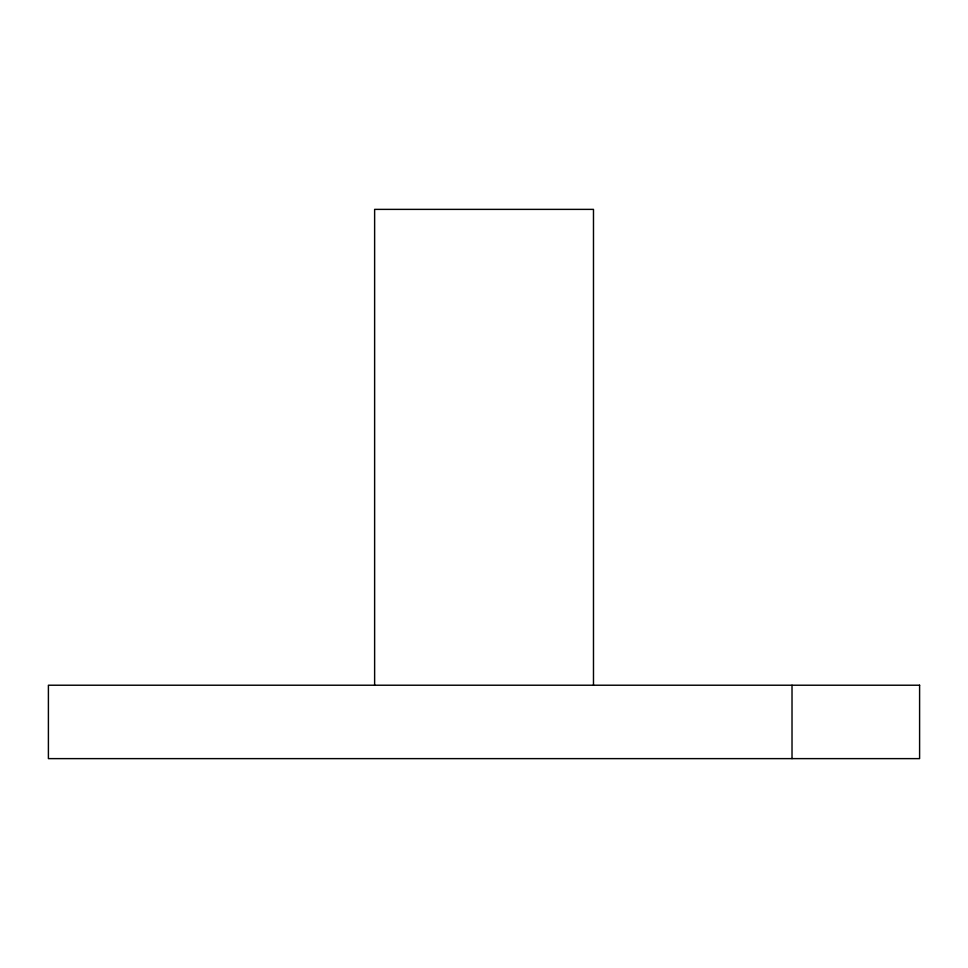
<?xml version="1.0" encoding="UTF-8"?>
<svg xmlns="http://www.w3.org/2000/svg" width="968" height="968" viewBox="0 0 968 968"><rect width="100%" height="100%" fill="white"/><g stroke="black" fill="none" stroke-linecap="round" stroke-linejoin="round"><path stroke-width="1.45" d="M792.018 685.223L792.018 758.622M593.481 685.223L593.481 209.378L374.628 209.378L374.628 685.223M919.6 685.223L48.4 685.223L48.4 758.622L919.6 758.622L919.6 685.223"/></g></svg>
